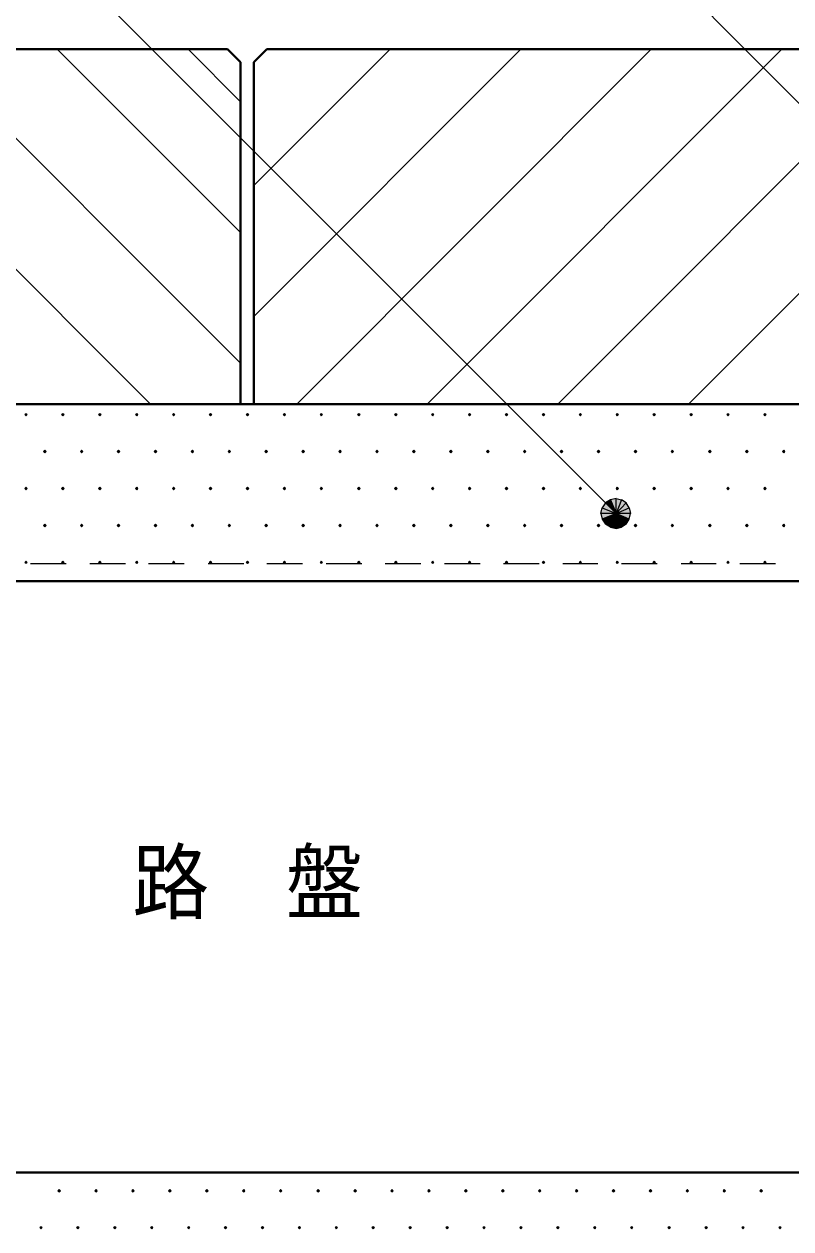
# Model space of a CAD drawing. Header units: millimetres. Extents: x 0 to 420, y 0 to 297.
# Drawn here: x 260.94 to 286.88, y 199.94 to 240.69 of the extents above; entities that cross this region are included whole.
import ezdxf
from ezdxf.enums import TextEntityAlignment as Align

# ---------------------------------------------------------------- set-up
doc = ezdxf.new("R2010")
doc.units = ezdxf.units.MM
doc.styles.add('kst32b', font='NotoSansJP-Variable.ttf')

msp = doc.modelspace()

# ---------------------------------------------------------------- hatches: boundary and pattern name
for points in [[(261.006, 227.521), (260.985, 227.499), (260.964, 227.478), (260.985, 227.457), (261.006, 227.436), (261.027, 227.457), (261.048, 227.478), (261.027, 227.499), (261.006, 227.521)], [(262.255, 227.521), (262.234, 227.499), (262.213, 227.478), (262.234, 227.457), (262.255, 227.436), (262.276, 227.457), (262.297, 227.478), (262.276, 227.499), (262.255, 227.521)], [(263.504, 227.521), (263.483, 227.499), (263.462, 227.478), (263.483, 227.457), (263.504, 227.436), (263.525, 227.457), (263.546, 227.478), (263.525, 227.499), (263.504, 227.521)], [(264.753, 227.521), (264.732, 227.499), (264.71, 227.478), (264.732, 227.457), (264.753, 227.436), (264.774, 227.457), (264.795, 227.478), (264.774, 227.499), (264.753, 227.521)], [(266.002, 227.521), (265.98, 227.499), (265.959, 227.478), (265.98, 227.457), (266.002, 227.436), (266.023, 227.457), (266.044, 227.478), (266.023, 227.499), (266.002, 227.521)], [(267.25, 227.521), (267.229, 227.499), (267.208, 227.478), (267.229, 227.457), (267.25, 227.436), (267.271, 227.457), (267.293, 227.478), (267.271, 227.499), (267.25, 227.521)], [(268.499, 227.521), (268.478, 227.499), (268.457, 227.478), (268.478, 227.457), (268.499, 227.436), (268.52, 227.457), (268.541, 227.478), (268.52, 227.499), (268.499, 227.521)], [(269.748, 227.521), (269.727, 227.499), (269.706, 227.478), (269.727, 227.457), (269.748, 227.436), (269.769, 227.457), (269.79, 227.478), (269.769, 227.499), (269.748, 227.521)], [(270.997, 227.521), (270.976, 227.499), (270.954, 227.478), (270.976, 227.457), (270.997, 227.436), (271.018, 227.457), (271.039, 227.478), (271.018, 227.499), (270.997, 227.521)], [(272.267, 227.521), (272.246, 227.499), (272.225, 227.478), (272.246, 227.457), (272.267, 227.436), (272.288, 227.457), (272.309, 227.478), (272.288, 227.499), (272.267, 227.521)], [(273.516, 227.521), (273.495, 227.499), (273.473, 227.478), (273.495, 227.457), (273.516, 227.436), (273.537, 227.457), (273.558, 227.478), (273.537, 227.499), (273.516, 227.521)], [(274.764, 227.521), (274.743, 227.499), (274.722, 227.478), (274.743, 227.457), (274.764, 227.436), (274.786, 227.457), (274.807, 227.478), (274.786, 227.499), (274.764, 227.521)], [(276.013, 227.521), (275.992, 227.499), (275.971, 227.478), (275.992, 227.457), (276.013, 227.436), (276.035, 227.457), (276.056, 227.478), (276.035, 227.499), (276.013, 227.521)], [(277.262, 227.521), (277.241, 227.499), (277.22, 227.478), (277.241, 227.457), (277.262, 227.436), (277.283, 227.457), (277.304, 227.478), (277.283, 227.499), (277.262, 227.521)], [(278.511, 227.521), (278.49, 227.499), (278.469, 227.478), (278.49, 227.457), (278.511, 227.436), (278.532, 227.457), (278.553, 227.478), (278.532, 227.499), (278.511, 227.521)], [(279.76, 227.521), (279.739, 227.499), (279.718, 227.478), (279.739, 227.457), (279.76, 227.436), (279.781, 227.457), (279.802, 227.478), (279.781, 227.499), (279.76, 227.521)], [(281.009, 227.521), (280.987, 227.499), (280.966, 227.478), (280.987, 227.457), (281.009, 227.436), (281.03, 227.457), (281.051, 227.478), (281.03, 227.499), (281.009, 227.521)], [(282.257, 227.521), (282.236, 227.499), (282.215, 227.478), (282.236, 227.457), (282.257, 227.436), (282.279, 227.457), (282.3, 227.478), (282.279, 227.499), (282.257, 227.521)], [(283.506, 227.521), (283.485, 227.499), (283.464, 227.478), (283.485, 227.457), (283.506, 227.436), (283.528, 227.457), (283.549, 227.478), (283.528, 227.499), (283.506, 227.521)], [(284.755, 227.521), (284.734, 227.499), (284.713, 227.478), (284.734, 227.457), (284.755, 227.436), (284.776, 227.457), (284.798, 227.478), (284.776, 227.499), (284.755, 227.521)], [(286.004, 227.521), (285.983, 227.499), (285.962, 227.478), (285.983, 227.457), (286.004, 227.436), (286.025, 227.457), (286.046, 227.478), (286.025, 227.499), (286.004, 227.521)], [(261.641, 226.272), (261.62, 226.25), (261.599, 226.229), (261.62, 226.208), (261.641, 226.187), (261.662, 226.208), (261.684, 226.229), (261.662, 226.25), (261.641, 226.272)], [(262.89, 226.272), (262.869, 226.25), (262.848, 226.229), (262.869, 226.208), (262.89, 226.187), (262.911, 226.208), (262.932, 226.229), (262.911, 226.25), (262.89, 226.272)], [(264.139, 226.272), (264.118, 226.25), (264.096, 226.229), (264.118, 226.208), (264.139, 226.187), (264.16, 226.208), (264.181, 226.229), (264.16, 226.25), (264.139, 226.272)], [(265.388, 226.272), (265.366, 226.25), (265.345, 226.229), (265.366, 226.208), (265.388, 226.187), (265.409, 226.208), (265.43, 226.229), (265.409, 226.25), (265.388, 226.272)], [(266.637, 226.272), (266.615, 226.25), (266.594, 226.229), (266.615, 226.208), (266.637, 226.187), (266.658, 226.208), (266.679, 226.229), (266.658, 226.25), (266.637, 226.272)], [(267.885, 226.272), (267.864, 226.25), (267.843, 226.229), (267.864, 226.208), (267.885, 226.187), (267.907, 226.208), (267.928, 226.229), (267.907, 226.25), (267.885, 226.272)], [(269.134, 226.272), (269.113, 226.25), (269.092, 226.229), (269.113, 226.208), (269.134, 226.187), (269.155, 226.208), (269.177, 226.229), (269.155, 226.25), (269.134, 226.272)], [(270.383, 226.272), (270.362, 226.25), (270.341, 226.229), (270.362, 226.208), (270.383, 226.187), (270.404, 226.208), (270.425, 226.229), (270.404, 226.25), (270.383, 226.272)], [(271.632, 226.272), (271.611, 226.25), (271.589, 226.229), (271.611, 226.208), (271.632, 226.187), (271.653, 226.208), (271.674, 226.229), (271.653, 226.25), (271.632, 226.272)], [(272.881, 226.272), (272.86, 226.25), (272.838, 226.229), (272.86, 226.208), (272.881, 226.187), (272.902, 226.208), (272.923, 226.229), (272.902, 226.25), (272.881, 226.272)], [(274.129, 226.272), (274.108, 226.25), (274.087, 226.229), (274.108, 226.208), (274.129, 226.187), (274.151, 226.208), (274.172, 226.229), (274.151, 226.25), (274.129, 226.272)], [(275.378, 226.272), (275.357, 226.25), (275.336, 226.229), (275.357, 226.208), (275.378, 226.187), (275.4, 226.208), (275.421, 226.229), (275.4, 226.25), (275.378, 226.272)], [(276.627, 226.272), (276.606, 226.25), (276.585, 226.229), (276.606, 226.208), (276.627, 226.187), (276.648, 226.208), (276.67, 226.229), (276.648, 226.25), (276.627, 226.272)], [(277.876, 226.272), (277.855, 226.25), (277.834, 226.229), (277.855, 226.208), (277.876, 226.187), (277.897, 226.208), (277.918, 226.229), (277.897, 226.25), (277.876, 226.272)], [(279.125, 226.272), (279.104, 226.25), (279.082, 226.229), (279.104, 226.208), (279.125, 226.187), (279.146, 226.208), (279.167, 226.229), (279.146, 226.25), (279.125, 226.272)], [(280.374, 226.272), (280.353, 226.25), (280.331, 226.229), (280.353, 226.208), (280.374, 226.187), (280.395, 226.208), (280.416, 226.229), (280.395, 226.25), (280.374, 226.272)], [(281.623, 226.272), (281.601, 226.25), (281.58, 226.229), (281.601, 226.208), (281.623, 226.187), (281.644, 226.208), (281.665, 226.229), (281.644, 226.25), (281.623, 226.272)], [(282.871, 226.272), (282.85, 226.25), (282.829, 226.229), (282.85, 226.208), (282.871, 226.187), (282.893, 226.208), (282.914, 226.229), (282.893, 226.25), (282.871, 226.272)], [(284.141, 226.272), (284.12, 226.25), (284.099, 226.229), (284.12, 226.208), (284.141, 226.187), (284.162, 226.208), (284.184, 226.229), (284.162, 226.25), (284.141, 226.272)], [(285.39, 226.272), (285.369, 226.25), (285.348, 226.229), (285.369, 226.208), (285.39, 226.187), (285.411, 226.208), (285.432, 226.229), (285.411, 226.25), (285.39, 226.272)], [(286.639, 226.272), (286.618, 226.25), (286.597, 226.229), (286.618, 226.208), (286.639, 226.187), (286.66, 226.208), (286.681, 226.229), (286.66, 226.25), (286.639, 226.272)], [(261.006, 225.023), (260.985, 225.002), (260.964, 224.98), (260.985, 224.959), (261.006, 224.938), (261.027, 224.959), (261.048, 224.98), (261.027, 225.002), (261.006, 225.023)], [(262.255, 225.023), (262.234, 225.002), (262.213, 224.98), (262.234, 224.959), (262.255, 224.938), (262.276, 224.959), (262.297, 224.98), (262.276, 225.002), (262.255, 225.023)], [(263.504, 225.023), (263.483, 225.002), (263.462, 224.98), (263.483, 224.959), (263.504, 224.938), (263.525, 224.959), (263.546, 224.98), (263.525, 225.002), (263.504, 225.023)], [(264.753, 225.023), (264.732, 225.002), (264.71, 224.98), (264.732, 224.959), (264.753, 224.938), (264.774, 224.959), (264.795, 224.98), (264.774, 225.002), (264.753, 225.023)], [(266.002, 225.023), (265.98, 225.002), (265.959, 224.98), (265.98, 224.959), (266.002, 224.938), (266.023, 224.959), (266.044, 224.98), (266.023, 225.002), (266.002, 225.023)], [(267.25, 225.023), (267.229, 225.002), (267.208, 224.98), (267.229, 224.959), (267.25, 224.938), (267.271, 224.959), (267.293, 224.98), (267.271, 225.002), (267.25, 225.023)], [(268.499, 225.023), (268.478, 225.002), (268.457, 224.98), (268.478, 224.959), (268.499, 224.938), (268.52, 224.959), (268.541, 224.98), (268.52, 225.002), (268.499, 225.023)], [(269.748, 225.023), (269.727, 225.002), (269.706, 224.98), (269.727, 224.959), (269.748, 224.938), (269.769, 224.959), (269.79, 224.98), (269.769, 225.002), (269.748, 225.023)], [(270.997, 225.023), (270.976, 225.002), (270.954, 224.98), (270.976, 224.959), (270.997, 224.938), (271.018, 224.959), (271.039, 224.98), (271.018, 225.002), (270.997, 225.023)], [(272.267, 225.023), (272.246, 225.002), (272.225, 224.98), (272.246, 224.959), (272.267, 224.938), (272.288, 224.959), (272.309, 224.98), (272.288, 225.002), (272.267, 225.023)], [(273.516, 225.023), (273.495, 225.002), (273.473, 224.98), (273.495, 224.959), (273.516, 224.938), (273.537, 224.959), (273.558, 224.98), (273.537, 225.002), (273.516, 225.023)], [(274.764, 225.023), (274.743, 225.002), (274.722, 224.98), (274.743, 224.959), (274.764, 224.938), (274.786, 224.959), (274.807, 224.98), (274.786, 225.002), (274.764, 225.023)], [(276.013, 225.023), (275.992, 225.002), (275.971, 224.98), (275.992, 224.959), (276.013, 224.938), (276.035, 224.959), (276.056, 224.98), (276.035, 225.002), (276.013, 225.023)], [(277.262, 225.023), (277.241, 225.002), (277.22, 224.98), (277.241, 224.959), (277.262, 224.938), (277.283, 224.959), (277.304, 224.98), (277.283, 225.002), (277.262, 225.023)], [(278.511, 225.023), (278.49, 225.002), (278.469, 224.98), (278.49, 224.959), (278.511, 224.938), (278.532, 224.959), (278.553, 224.98), (278.532, 225.002), (278.511, 225.023)], [(279.76, 225.023), (279.739, 225.002), (279.718, 224.98), (279.739, 224.959), (279.76, 224.938), (279.781, 224.959), (279.802, 224.98), (279.781, 225.002), (279.76, 225.023)], [(281.009, 225.023), (280.987, 225.002), (280.966, 224.98), (280.987, 224.959), (281.009, 224.938), (281.03, 224.959), (281.051, 224.98), (281.03, 225.002), (281.009, 225.023)], [(282.257, 225.023), (282.236, 225.002), (282.215, 224.98), (282.236, 224.959), (282.257, 224.938), (282.279, 224.959), (282.3, 224.98), (282.279, 225.002), (282.257, 225.023)], [(283.506, 225.023), (283.485, 225.002), (283.464, 224.98), (283.485, 224.959), (283.506, 224.938), (283.528, 224.959), (283.549, 224.98), (283.528, 225.002), (283.506, 225.023)], [(284.755, 225.023), (284.734, 225.002), (284.713, 224.98), (284.734, 224.959), (284.755, 224.938), (284.776, 224.959), (284.798, 224.98), (284.776, 225.002), (284.755, 225.023)], [(286.004, 225.023), (285.983, 225.002), (285.962, 224.98), (285.983, 224.959), (286.004, 224.938), (286.025, 224.959), (286.046, 224.98), (286.025, 225.002), (286.004, 225.023)], [(280.776, 224.599), (280.607, 224.494), (280.966, 224.134), (280.776, 224.599)], [(261.641, 223.774), (261.62, 223.753), (261.599, 223.732), (261.62, 223.711), (261.641, 223.689), (261.662, 223.711), (261.684, 223.732), (261.662, 223.753), (261.641, 223.774)], [(262.89, 223.774), (262.869, 223.753), (262.848, 223.732), (262.869, 223.711), (262.89, 223.689), (262.911, 223.711), (262.932, 223.732), (262.911, 223.753), (262.89, 223.774)], [(264.139, 223.774), (264.118, 223.753), (264.096, 223.732), (264.118, 223.711), (264.139, 223.689), (264.16, 223.711), (264.181, 223.732), (264.16, 223.753), (264.139, 223.774)], [(265.388, 223.774), (265.366, 223.753), (265.345, 223.732), (265.366, 223.711), (265.388, 223.689), (265.409, 223.711), (265.43, 223.732), (265.409, 223.753), (265.388, 223.774)], [(266.637, 223.774), (266.615, 223.753), (266.594, 223.732), (266.615, 223.711), (266.637, 223.689), (266.658, 223.711), (266.679, 223.732), (266.658, 223.753), (266.637, 223.774)], [(267.885, 223.774), (267.864, 223.753), (267.843, 223.732), (267.864, 223.711), (267.885, 223.689), (267.907, 223.711), (267.928, 223.732), (267.907, 223.753), (267.885, 223.774)], [(269.134, 223.774), (269.113, 223.753), (269.092, 223.732), (269.113, 223.711), (269.134, 223.689), (269.155, 223.711), (269.177, 223.732), (269.155, 223.753), (269.134, 223.774)], [(270.383, 223.774), (270.362, 223.753), (270.341, 223.732), (270.362, 223.711), (270.383, 223.689), (270.404, 223.711), (270.425, 223.732), (270.404, 223.753), (270.383, 223.774)], [(271.632, 223.774), (271.611, 223.753), (271.589, 223.732), (271.611, 223.711), (271.632, 223.689), (271.653, 223.711), (271.674, 223.732), (271.653, 223.753), (271.632, 223.774)], [(272.881, 223.774), (272.86, 223.753), (272.838, 223.732), (272.86, 223.711), (272.881, 223.689), (272.902, 223.711), (272.923, 223.732), (272.902, 223.753), (272.881, 223.774)], [(274.129, 223.774), (274.108, 223.753), (274.087, 223.732), (274.108, 223.711), (274.129, 223.689), (274.151, 223.711), (274.172, 223.732), (274.151, 223.753), (274.129, 223.774)], [(275.378, 223.774), (275.357, 223.753), (275.336, 223.732), (275.357, 223.711), (275.378, 223.689), (275.4, 223.711), (275.421, 223.732), (275.4, 223.753), (275.378, 223.774)], [(276.627, 223.774), (276.606, 223.753), (276.585, 223.732), (276.606, 223.711), (276.627, 223.689), (276.648, 223.711), (276.67, 223.732), (276.648, 223.753), (276.627, 223.774)], [(277.876, 223.774), (277.855, 223.753), (277.834, 223.732), (277.855, 223.711), (277.876, 223.689), (277.897, 223.711), (277.918, 223.732), (277.897, 223.753), (277.876, 223.774)], [(279.125, 223.774), (279.104, 223.753), (279.082, 223.732), (279.104, 223.711), (279.125, 223.689), (279.146, 223.711), (279.167, 223.732), (279.146, 223.753), (279.125, 223.774)], [(280.374, 223.774), (280.353, 223.753), (280.331, 223.732), (280.353, 223.711), (280.374, 223.689), (280.395, 223.711), (280.416, 223.732), (280.395, 223.753), (280.374, 223.774)], [(281.623, 223.774), (281.601, 223.753), (281.58, 223.732), (281.601, 223.711), (281.623, 223.689), (281.644, 223.711), (281.665, 223.732), (281.644, 223.753), (281.623, 223.774)], [(282.871, 223.774), (282.85, 223.753), (282.829, 223.732), (282.85, 223.711), (282.871, 223.689), (282.893, 223.711), (282.914, 223.732), (282.893, 223.753), (282.871, 223.774)], [(284.141, 223.774), (284.12, 223.753), (284.099, 223.732), (284.12, 223.711), (284.141, 223.689), (284.162, 223.711), (284.184, 223.732), (284.162, 223.753), (284.141, 223.774)], [(285.39, 223.774), (285.369, 223.753), (285.348, 223.732), (285.369, 223.711), (285.39, 223.689), (285.411, 223.711), (285.432, 223.732), (285.411, 223.753), (285.39, 223.774)], [(286.639, 223.774), (286.618, 223.753), (286.597, 223.732), (286.618, 223.711), (286.639, 223.689), (286.66, 223.711), (286.681, 223.732), (286.66, 223.753), (286.639, 223.774)], [(261.006, 222.525), (260.985, 222.504), (260.964, 222.483), (260.985, 222.462), (261.006, 222.44), (261.027, 222.462), (261.048, 222.483), (261.027, 222.504), (261.006, 222.525)], [(262.255, 222.525), (262.234, 222.504), (262.213, 222.483), (262.234, 222.462), (262.255, 222.44), (262.276, 222.462), (262.297, 222.483), (262.276, 222.504), (262.255, 222.525)], [(263.504, 222.525), (263.483, 222.504), (263.462, 222.483), (263.483, 222.462), (263.504, 222.44), (263.525, 222.462), (263.546, 222.483), (263.525, 222.504), (263.504, 222.525)], [(264.753, 222.525), (264.732, 222.504), (264.71, 222.483), (264.732, 222.462), (264.753, 222.44), (264.774, 222.462), (264.795, 222.483), (264.774, 222.504), (264.753, 222.525)], [(266.002, 222.525), (265.98, 222.504), (265.959, 222.483), (265.98, 222.462), (266.002, 222.44), (266.023, 222.462), (266.044, 222.483), (266.023, 222.504), (266.002, 222.525)], [(267.25, 222.525), (267.229, 222.504), (267.208, 222.483), (267.229, 222.462), (267.25, 222.44), (267.271, 222.462), (267.293, 222.483), (267.271, 222.504), (267.25, 222.525)], [(268.499, 222.525), (268.478, 222.504), (268.457, 222.483), (268.478, 222.462), (268.499, 222.44), (268.52, 222.462), (268.541, 222.483), (268.52, 222.504), (268.499, 222.525)], [(269.748, 222.525), (269.727, 222.504), (269.706, 222.483), (269.727, 222.462), (269.748, 222.44), (269.769, 222.462), (269.79, 222.483), (269.769, 222.504), (269.748, 222.525)], [(270.997, 222.525), (270.976, 222.504), (270.954, 222.483), (270.976, 222.462), (270.997, 222.44), (271.018, 222.462), (271.039, 222.483), (271.018, 222.504), (270.997, 222.525)], [(272.267, 222.525), (272.246, 222.504), (272.225, 222.483), (272.246, 222.462), (272.267, 222.44), (272.288, 222.462), (272.309, 222.483), (272.288, 222.504), (272.267, 222.525)], [(273.516, 222.525), (273.495, 222.504), (273.473, 222.483), (273.495, 222.462), (273.516, 222.44), (273.537, 222.462), (273.558, 222.483), (273.537, 222.504), (273.516, 222.525)], [(274.764, 222.525), (274.743, 222.504), (274.722, 222.483), (274.743, 222.462), (274.764, 222.44), (274.786, 222.462), (274.807, 222.483), (274.786, 222.504), (274.764, 222.525)], [(276.013, 222.525), (275.992, 222.504), (275.971, 222.483), (275.992, 222.462), (276.013, 222.44), (276.035, 222.462), (276.056, 222.483), (276.035, 222.504), (276.013, 222.525)], [(277.262, 222.525), (277.241, 222.504), (277.22, 222.483), (277.241, 222.462), (277.262, 222.44), (277.283, 222.462), (277.304, 222.483), (277.283, 222.504), (277.262, 222.525)], [(278.511, 222.525), (278.49, 222.504), (278.469, 222.483), (278.49, 222.462), (278.511, 222.44), (278.532, 222.462), (278.553, 222.483), (278.532, 222.504), (278.511, 222.525)], [(279.76, 222.525), (279.739, 222.504), (279.718, 222.483), (279.739, 222.462), (279.76, 222.44), (279.781, 222.462), (279.802, 222.483), (279.781, 222.504), (279.76, 222.525)], [(281.009, 222.525), (280.987, 222.504), (280.966, 222.483), (280.987, 222.462), (281.009, 222.44), (281.03, 222.462), (281.051, 222.483), (281.03, 222.504), (281.009, 222.525)], [(282.257, 222.525), (282.236, 222.504), (282.215, 222.483), (282.236, 222.462), (282.257, 222.44), (282.279, 222.462), (282.3, 222.483), (282.279, 222.504), (282.257, 222.525)], [(283.506, 222.525), (283.485, 222.504), (283.464, 222.483), (283.485, 222.462), (283.506, 222.44), (283.528, 222.462), (283.549, 222.483), (283.528, 222.504), (283.506, 222.525)], [(284.755, 222.525), (284.734, 222.504), (284.713, 222.483), (284.734, 222.462), (284.755, 222.44), (284.776, 222.462), (284.798, 222.483), (284.776, 222.504), (284.755, 222.525)], [(286.004, 222.525), (285.983, 222.504), (285.962, 222.483), (285.983, 222.462), (286.004, 222.44), (286.025, 222.462), (286.046, 222.483), (286.025, 222.504), (286.004, 222.525)], [(262.128, 201.274), (262.107, 201.253), (262.086, 201.231), (262.107, 201.21), (262.128, 201.189), (262.149, 201.21), (262.17, 201.231), (262.149, 201.253), (262.128, 201.274)], [(263.377, 201.274), (263.356, 201.253), (263.335, 201.231), (263.356, 201.21), (263.377, 201.189), (263.398, 201.21), (263.419, 201.231), (263.398, 201.253), (263.377, 201.274)], [(264.626, 201.274), (264.604, 201.253), (264.583, 201.231), (264.604, 201.21), (264.626, 201.189), (264.647, 201.21), (264.668, 201.231), (264.647, 201.253), (264.626, 201.274)], [(265.875, 201.274), (265.853, 201.253), (265.832, 201.231), (265.853, 201.21), (265.875, 201.189), (265.896, 201.21), (265.917, 201.231), (265.896, 201.253), (265.875, 201.274)], [(267.123, 201.274), (267.102, 201.253), (267.081, 201.231), (267.102, 201.21), (267.123, 201.189), (267.145, 201.21), (267.166, 201.231), (267.145, 201.253), (267.123, 201.274)], [(268.372, 201.274), (268.351, 201.253), (268.33, 201.231), (268.351, 201.21), (268.372, 201.189), (268.393, 201.21), (268.414, 201.231), (268.393, 201.253), (268.372, 201.274)], [(269.621, 201.274), (269.6, 201.253), (269.579, 201.231), (269.6, 201.21), (269.621, 201.189), (269.642, 201.21), (269.663, 201.231), (269.642, 201.253), (269.621, 201.274)], [(270.891, 201.274), (270.87, 201.253), (270.849, 201.231), (270.87, 201.21), (270.891, 201.189), (270.912, 201.21), (270.933, 201.231), (270.912, 201.253), (270.891, 201.274)], [(272.14, 201.274), (272.119, 201.253), (272.098, 201.231), (272.119, 201.21), (272.14, 201.189), (272.161, 201.21), (272.182, 201.231), (272.161, 201.253), (272.14, 201.274)], [(273.389, 201.274), (273.368, 201.253), (273.346, 201.231), (273.368, 201.21), (273.389, 201.189), (273.41, 201.21), (273.431, 201.231), (273.41, 201.253), (273.389, 201.274)], [(274.637, 201.274), (274.616, 201.253), (274.595, 201.231), (274.616, 201.21), (274.637, 201.189), (274.659, 201.21), (274.68, 201.231), (274.659, 201.253), (274.637, 201.274)], [(275.886, 201.274), (275.865, 201.253), (275.844, 201.231), (275.865, 201.21), (275.886, 201.189), (275.907, 201.21), (275.929, 201.231), (275.907, 201.253), (275.886, 201.274)], [(277.135, 201.274), (277.114, 201.253), (277.093, 201.231), (277.114, 201.21), (277.135, 201.189), (277.156, 201.21), (277.178, 201.231), (277.156, 201.253), (277.135, 201.274)], [(278.384, 201.274), (278.363, 201.253), (278.342, 201.231), (278.363, 201.21), (278.384, 201.189), (278.405, 201.21), (278.426, 201.231), (278.405, 201.253), (278.384, 201.274)], [(279.633, 201.274), (279.612, 201.253), (279.591, 201.231), (279.612, 201.21), (279.633, 201.189), (279.654, 201.21), (279.675, 201.231), (279.654, 201.253), (279.633, 201.274)], [(280.882, 201.274), (280.861, 201.253), (280.839, 201.231), (280.861, 201.21), (280.882, 201.189), (280.903, 201.21), (280.924, 201.231), (280.903, 201.253), (280.882, 201.274)], [(282.13, 201.274), (282.109, 201.253), (282.088, 201.231), (282.109, 201.21), (282.13, 201.189), (282.152, 201.21), (282.173, 201.231), (282.152, 201.253), (282.13, 201.274)], [(283.379, 201.274), (283.358, 201.253), (283.337, 201.231), (283.358, 201.21), (283.379, 201.189), (283.4, 201.21), (283.422, 201.231), (283.4, 201.253), (283.379, 201.274)], [(284.628, 201.274), (284.607, 201.253), (284.586, 201.231), (284.607, 201.21), (284.628, 201.189), (284.649, 201.21), (284.671, 201.231), (284.649, 201.253), (284.628, 201.274)], [(285.877, 201.274), (285.856, 201.253), (285.835, 201.231), (285.856, 201.21), (285.877, 201.189), (285.898, 201.21), (285.919, 201.231), (285.898, 201.253), (285.877, 201.274)], [(261.514, 200.025), (261.493, 200.004), (261.472, 199.983), (261.493, 199.962), (261.514, 199.94), (261.535, 199.962), (261.557, 199.983), (261.535, 200.004), (261.514, 200.025)], [(262.763, 200.025), (262.742, 200.004), (262.721, 199.983), (262.742, 199.962), (262.763, 199.94), (262.784, 199.962), (262.805, 199.983), (262.784, 200.004), (262.763, 200.025)], [(264.012, 200.025), (263.991, 200.004), (263.97, 199.983), (263.991, 199.962), (264.012, 199.94), (264.033, 199.962), (264.054, 199.983), (264.033, 200.004), (264.012, 200.025)], [(265.261, 200.025), (265.239, 200.004), (265.218, 199.983), (265.239, 199.962), (265.261, 199.94), (265.282, 199.962), (265.303, 199.983), (265.282, 200.004), (265.261, 200.025)], [(266.51, 200.025), (266.488, 200.004), (266.467, 199.983), (266.488, 199.962), (266.51, 199.94), (266.531, 199.962), (266.552, 199.983), (266.531, 200.004), (266.51, 200.025)], [(267.758, 200.025), (267.737, 200.004), (267.716, 199.983), (267.737, 199.962), (267.758, 199.94), (267.779, 199.962), (267.801, 199.983), (267.779, 200.004), (267.758, 200.025)], [(269.007, 200.025), (268.986, 200.004), (268.965, 199.983), (268.986, 199.962), (269.007, 199.94), (269.028, 199.962), (269.05, 199.983), (269.028, 200.004), (269.007, 200.025)], [(270.256, 200.025), (270.235, 200.004), (270.214, 199.983), (270.235, 199.962), (270.256, 199.94), (270.277, 199.962), (270.298, 199.983), (270.277, 200.004), (270.256, 200.025)], [(271.505, 200.025), (271.484, 200.004), (271.462, 199.983), (271.484, 199.962), (271.505, 199.94), (271.526, 199.962), (271.547, 199.983), (271.526, 200.004), (271.505, 200.025)], [(272.754, 200.025), (272.732, 200.004), (272.711, 199.983), (272.732, 199.962), (272.754, 199.94), (272.775, 199.962), (272.796, 199.983), (272.775, 200.004), (272.754, 200.025)], [(274.003, 200.025), (273.981, 200.004), (273.96, 199.983), (273.981, 199.962), (274.003, 199.94), (274.024, 199.962), (274.045, 199.983), (274.024, 200.004), (274.003, 200.025)], [(275.251, 200.025), (275.23, 200.004), (275.209, 199.983), (275.23, 199.962), (275.251, 199.94), (275.273, 199.962), (275.294, 199.983), (275.273, 200.004), (275.251, 200.025)], [(276.5, 200.025), (276.479, 200.004), (276.458, 199.983), (276.479, 199.962), (276.5, 199.94), (276.521, 199.962), (276.543, 199.983), (276.521, 200.004), (276.5, 200.025)], [(277.749, 200.025), (277.728, 200.004), (277.707, 199.983), (277.728, 199.962), (277.749, 199.94), (277.77, 199.962), (277.791, 199.983), (277.77, 200.004), (277.749, 200.025)], [(278.998, 200.025), (278.977, 200.004), (278.955, 199.983), (278.977, 199.962), (278.998, 199.94), (279.019, 199.962), (279.04, 199.983), (279.019, 200.004), (278.998, 200.025)], [(280.247, 200.025), (280.225, 200.004), (280.204, 199.983), (280.225, 199.962), (280.247, 199.94), (280.268, 199.962), (280.289, 199.983), (280.268, 200.004), (280.247, 200.025)], [(281.496, 200.025), (281.474, 200.004), (281.453, 199.983), (281.474, 199.962), (281.496, 199.94), (281.517, 199.962), (281.538, 199.983), (281.517, 200.004), (281.496, 200.025)], [(282.766, 200.025), (282.744, 200.004), (282.723, 199.983), (282.744, 199.962), (282.766, 199.94), (282.787, 199.962), (282.808, 199.983), (282.787, 200.004), (282.766, 200.025)], [(284.014, 200.025), (283.993, 200.004), (283.972, 199.983), (283.993, 199.962), (284.014, 199.94), (284.036, 199.962), (284.057, 199.983), (284.036, 200.004), (284.014, 200.025)], [(285.263, 200.025), (285.242, 200.004), (285.221, 199.983), (285.242, 199.962), (285.263, 199.94), (285.284, 199.962), (285.305, 199.983), (285.284, 200.004), (285.263, 200.025)], [(286.512, 200.025), (286.491, 200.004), (286.47, 199.983), (286.491, 199.962), (286.512, 199.94), (286.533, 199.962), (286.554, 199.983), (286.533, 200.004), (286.512, 200.025)]]:
    msp.add_hatch(color=7).paths.add_polyline_path(points)
h = msp.add_hatch(color=7)
h.paths.add_polyline_path([(281.305, 224.494), (281.157, 224.599), (280.966, 224.134), (281.305, 224.494)])
h.paths.add_polyline_path([(281.157, 224.599), (280.966, 224.134), (280.966, 224.642), (281.157, 224.599)])
h.paths.add_polyline_path([(280.966, 224.134), (280.966, 224.642), (280.776, 224.599), (280.966, 224.134)])
h = msp.add_hatch(color=7)
h.paths.add_polyline_path([(280.607, 224.494), (280.501, 224.324), (280.966, 224.134), (280.607, 224.494)])
h.paths.add_polyline_path([(280.501, 224.324), (280.966, 224.134), (280.458, 224.134), (280.501, 224.324)])
h.paths.add_polyline_path([(280.966, 224.134), (280.458, 224.134), (280.501, 223.943), (280.966, 224.134)])
h = msp.add_hatch(color=7)
h.paths.add_polyline_path([(280.501, 223.943), (280.607, 223.774), (280.966, 224.134), (280.501, 223.943)])
h.paths.add_polyline_path([(280.607, 223.774), (280.966, 224.134), (280.776, 223.668), (280.607, 223.774)])
h.paths.add_polyline_path([(280.966, 224.134), (280.776, 223.668), (280.966, 223.626), (280.966, 224.134)])
h = msp.add_hatch(color=7)
h.paths.add_polyline_path([(281.411, 223.943), (281.453, 224.134), (280.966, 224.134), (281.411, 223.943)])
h.paths.add_polyline_path([(281.453, 224.134), (280.966, 224.134), (281.411, 224.324), (281.453, 224.134)])
h.paths.add_polyline_path([(280.966, 224.134), (281.411, 224.324), (281.305, 224.494), (280.966, 224.134)])
h = msp.add_hatch(color=7)
h.paths.add_polyline_path([(280.966, 223.626), (281.157, 223.668), (280.966, 224.134), (280.966, 223.626)])
h.paths.add_polyline_path([(281.157, 223.668), (280.966, 224.134), (281.305, 223.774), (281.157, 223.668)])
h.paths.add_polyline_path([(280.966, 224.134), (281.305, 223.774), (281.411, 223.943), (280.966, 224.134)])

# ---------------------------------------------------------------- linework, layer by layer
at = {"lineweight": 13}
for points in [[(288.248, 236.918), (272.288, 252.899)], [(280.966, 224.134), (255.926, 249.174)], [(265.218, 227.838), (253.217, 239.839)], [(268.266, 229.214), (257.641, 239.839)], [(268.266, 233.638), (262.064, 239.839)], [(268.266, 238.062), (266.488, 239.839)], [(268.711, 235.225), (273.325, 239.839)], [(268.711, 230.801), (277.749, 239.839)], [(270.171, 227.838), (282.152, 239.839)], [(274.574, 227.838), (286.575, 239.839)], [(278.998, 227.838), (290.661, 239.501)], [(283.422, 227.838), (290.766, 235.183)], [(261.154, 222.44), (262.361, 222.44)], [(263.165, 222.44), (264.372, 222.44)], [(265.155, 222.44), (266.361, 222.44)], [(267.166, 222.44), (268.372, 222.44)], [(269.155, 222.44), (270.362, 222.44)], [(271.166, 222.44), (272.373, 222.44)], [(273.156, 222.44), (274.362, 222.44)], [(275.167, 222.44), (276.373, 222.44)], [(277.156, 222.44), (278.363, 222.44)], [(279.167, 222.44), (280.353, 222.44)], [(281.157, 222.44), (282.363, 222.44)], [(283.168, 222.44), (284.353, 222.44)], [(285.157, 222.44), (286.364, 222.44)]]:
    msp.add_lwpolyline(points, dxfattribs=at)
at = {"lineweight": 30}
for points in [[(246.719, 239.839), (267.822, 239.839)], [(267.822, 239.839), (268.266, 239.395)], [(268.711, 239.395), (269.155, 239.839)], [(269.155, 239.839), (290.322, 239.839)], [(268.266, 239.395), (268.266, 227.838)], [(268.711, 239.395), (268.711, 227.838)], [(304.271, 227.838), (268.266, 227.838), (233.257, 227.838)], [(233.257, 221.848), (304.271, 221.848)], [(233.257, 201.845), (304.271, 201.845)]]:
    msp.add_lwpolyline(points, dxfattribs=at)
at = {"lineweight": 0}
for points in [[(261.006, 227.521), (260.985, 227.499), (260.964, 227.478), (260.985, 227.457), (261.006, 227.436), (261.027, 227.457), (261.048, 227.478), (261.027, 227.499)], [(262.255, 227.521), (262.234, 227.499), (262.213, 227.478), (262.234, 227.457), (262.255, 227.436), (262.276, 227.457), (262.297, 227.478), (262.276, 227.499)], [(263.504, 227.521), (263.483, 227.499), (263.462, 227.478), (263.483, 227.457), (263.504, 227.436), (263.525, 227.457), (263.546, 227.478), (263.525, 227.499)], [(264.753, 227.521), (264.732, 227.499), (264.71, 227.478), (264.732, 227.457), (264.753, 227.436), (264.774, 227.457), (264.795, 227.478), (264.774, 227.499)], [(266.002, 227.521), (265.98, 227.499), (265.959, 227.478), (265.98, 227.457), (266.002, 227.436), (266.023, 227.457), (266.044, 227.478), (266.023, 227.499)], [(267.25, 227.521), (267.229, 227.499), (267.208, 227.478), (267.229, 227.457), (267.25, 227.436), (267.271, 227.457), (267.293, 227.478), (267.271, 227.499)], [(268.499, 227.521), (268.478, 227.499), (268.457, 227.478), (268.478, 227.457), (268.499, 227.436), (268.52, 227.457), (268.541, 227.478), (268.52, 227.499)], [(269.748, 227.521), (269.727, 227.499), (269.706, 227.478), (269.727, 227.457), (269.748, 227.436), (269.769, 227.457), (269.79, 227.478), (269.769, 227.499)], [(270.997, 227.521), (270.976, 227.499), (270.954, 227.478), (270.976, 227.457), (270.997, 227.436), (271.018, 227.457), (271.039, 227.478), (271.018, 227.499)], [(272.267, 227.521), (272.246, 227.499), (272.225, 227.478), (272.246, 227.457), (272.267, 227.436), (272.288, 227.457), (272.309, 227.478), (272.288, 227.499)], [(273.516, 227.521), (273.495, 227.499), (273.473, 227.478), (273.495, 227.457), (273.516, 227.436), (273.537, 227.457), (273.558, 227.478), (273.537, 227.499)], [(274.764, 227.521), (274.743, 227.499), (274.722, 227.478), (274.743, 227.457), (274.764, 227.436), (274.786, 227.457), (274.807, 227.478), (274.786, 227.499)], [(276.013, 227.521), (275.992, 227.499), (275.971, 227.478), (275.992, 227.457), (276.013, 227.436), (276.035, 227.457), (276.056, 227.478), (276.035, 227.499)], [(277.262, 227.521), (277.241, 227.499), (277.22, 227.478), (277.241, 227.457), (277.262, 227.436), (277.283, 227.457), (277.304, 227.478), (277.283, 227.499)], [(278.511, 227.521), (278.49, 227.499), (278.469, 227.478), (278.49, 227.457), (278.511, 227.436), (278.532, 227.457), (278.553, 227.478), (278.532, 227.499)], [(279.76, 227.521), (279.739, 227.499), (279.718, 227.478), (279.739, 227.457), (279.76, 227.436), (279.781, 227.457), (279.802, 227.478), (279.781, 227.499)], [(281.009, 227.521), (280.987, 227.499), (280.966, 227.478), (280.987, 227.457), (281.009, 227.436), (281.03, 227.457), (281.051, 227.478), (281.03, 227.499)], [(282.257, 227.521), (282.236, 227.499), (282.215, 227.478), (282.236, 227.457), (282.257, 227.436), (282.279, 227.457), (282.3, 227.478), (282.279, 227.499)], [(283.506, 227.521), (283.485, 227.499), (283.464, 227.478), (283.485, 227.457), (283.506, 227.436), (283.528, 227.457), (283.549, 227.478), (283.528, 227.499)], [(284.755, 227.521), (284.734, 227.499), (284.713, 227.478), (284.734, 227.457), (284.755, 227.436), (284.776, 227.457), (284.798, 227.478), (284.776, 227.499)], [(286.004, 227.521), (285.983, 227.499), (285.962, 227.478), (285.983, 227.457), (286.004, 227.436), (286.025, 227.457), (286.046, 227.478), (286.025, 227.499)], [(261.641, 226.272), (261.62, 226.25), (261.599, 226.229), (261.62, 226.208), (261.641, 226.187), (261.662, 226.208), (261.684, 226.229), (261.662, 226.25)], [(262.89, 226.272), (262.869, 226.25), (262.848, 226.229), (262.869, 226.208), (262.89, 226.187), (262.911, 226.208), (262.932, 226.229), (262.911, 226.25)], [(264.139, 226.272), (264.118, 226.25), (264.096, 226.229), (264.118, 226.208), (264.139, 226.187), (264.16, 226.208), (264.181, 226.229), (264.16, 226.25)], [(265.388, 226.272), (265.366, 226.25), (265.345, 226.229), (265.366, 226.208), (265.388, 226.187), (265.409, 226.208), (265.43, 226.229), (265.409, 226.25)], [(266.637, 226.272), (266.615, 226.25), (266.594, 226.229), (266.615, 226.208), (266.637, 226.187), (266.658, 226.208), (266.679, 226.229), (266.658, 226.25)], [(267.885, 226.272), (267.864, 226.25), (267.843, 226.229), (267.864, 226.208), (267.885, 226.187), (267.907, 226.208), (267.928, 226.229), (267.907, 226.25)], [(269.134, 226.272), (269.113, 226.25), (269.092, 226.229), (269.113, 226.208), (269.134, 226.187), (269.155, 226.208), (269.177, 226.229), (269.155, 226.25)], [(270.383, 226.272), (270.362, 226.25), (270.341, 226.229), (270.362, 226.208), (270.383, 226.187), (270.404, 226.208), (270.425, 226.229), (270.404, 226.25)], [(271.632, 226.272), (271.611, 226.25), (271.589, 226.229), (271.611, 226.208), (271.632, 226.187), (271.653, 226.208), (271.674, 226.229), (271.653, 226.25)], [(272.881, 226.272), (272.86, 226.25), (272.838, 226.229), (272.86, 226.208), (272.881, 226.187), (272.902, 226.208), (272.923, 226.229), (272.902, 226.25)], [(274.129, 226.272), (274.108, 226.25), (274.087, 226.229), (274.108, 226.208), (274.129, 226.187), (274.151, 226.208), (274.172, 226.229), (274.151, 226.25)], [(275.378, 226.272), (275.357, 226.25), (275.336, 226.229), (275.357, 226.208), (275.378, 226.187), (275.4, 226.208), (275.421, 226.229), (275.4, 226.25)], [(276.627, 226.272), (276.606, 226.25), (276.585, 226.229), (276.606, 226.208), (276.627, 226.187), (276.648, 226.208), (276.67, 226.229), (276.648, 226.25)], [(277.876, 226.272), (277.855, 226.25), (277.834, 226.229), (277.855, 226.208), (277.876, 226.187), (277.897, 226.208), (277.918, 226.229), (277.897, 226.25)], [(279.125, 226.272), (279.104, 226.25), (279.082, 226.229), (279.104, 226.208), (279.125, 226.187), (279.146, 226.208), (279.167, 226.229), (279.146, 226.25)], [(280.374, 226.272), (280.353, 226.25), (280.331, 226.229), (280.353, 226.208), (280.374, 226.187), (280.395, 226.208), (280.416, 226.229), (280.395, 226.25)], [(281.623, 226.272), (281.601, 226.25), (281.58, 226.229), (281.601, 226.208), (281.623, 226.187), (281.644, 226.208), (281.665, 226.229), (281.644, 226.25)], [(282.871, 226.272), (282.85, 226.25), (282.829, 226.229), (282.85, 226.208), (282.871, 226.187), (282.893, 226.208), (282.914, 226.229), (282.893, 226.25)], [(284.141, 226.272), (284.12, 226.25), (284.099, 226.229), (284.12, 226.208), (284.141, 226.187), (284.162, 226.208), (284.184, 226.229), (284.162, 226.25)], [(285.39, 226.272), (285.369, 226.25), (285.348, 226.229), (285.369, 226.208), (285.39, 226.187), (285.411, 226.208), (285.432, 226.229), (285.411, 226.25)], [(286.639, 226.272), (286.618, 226.25), (286.597, 226.229), (286.618, 226.208), (286.639, 226.187), (286.66, 226.208), (286.681, 226.229), (286.66, 226.25)], [(261.006, 225.023), (260.985, 225.002), (260.964, 224.98), (260.985, 224.959), (261.006, 224.938), (261.027, 224.959), (261.048, 224.98), (261.027, 225.002)], [(262.255, 225.023), (262.234, 225.002), (262.213, 224.98), (262.234, 224.959), (262.255, 224.938), (262.276, 224.959), (262.297, 224.98), (262.276, 225.002)], [(263.504, 225.023), (263.483, 225.002), (263.462, 224.98), (263.483, 224.959), (263.504, 224.938), (263.525, 224.959), (263.546, 224.98), (263.525, 225.002)], [(264.753, 225.023), (264.732, 225.002), (264.71, 224.98), (264.732, 224.959), (264.753, 224.938), (264.774, 224.959), (264.795, 224.98), (264.774, 225.002)], [(266.002, 225.023), (265.98, 225.002), (265.959, 224.98), (265.98, 224.959), (266.002, 224.938), (266.023, 224.959), (266.044, 224.98), (266.023, 225.002)], [(267.25, 225.023), (267.229, 225.002), (267.208, 224.98), (267.229, 224.959), (267.25, 224.938), (267.271, 224.959), (267.293, 224.98), (267.271, 225.002)], [(268.499, 225.023), (268.478, 225.002), (268.457, 224.98), (268.478, 224.959), (268.499, 224.938), (268.52, 224.959), (268.541, 224.98), (268.52, 225.002)], [(269.748, 225.023), (269.727, 225.002), (269.706, 224.98), (269.727, 224.959), (269.748, 224.938), (269.769, 224.959), (269.79, 224.98), (269.769, 225.002)], [(270.997, 225.023), (270.976, 225.002), (270.954, 224.98), (270.976, 224.959), (270.997, 224.938), (271.018, 224.959), (271.039, 224.98), (271.018, 225.002)], [(272.267, 225.023), (272.246, 225.002), (272.225, 224.98), (272.246, 224.959), (272.267, 224.938), (272.288, 224.959), (272.309, 224.98), (272.288, 225.002)], [(273.516, 225.023), (273.495, 225.002), (273.473, 224.98), (273.495, 224.959), (273.516, 224.938), (273.537, 224.959), (273.558, 224.98), (273.537, 225.002)], [(274.764, 225.023), (274.743, 225.002), (274.722, 224.98), (274.743, 224.959), (274.764, 224.938), (274.786, 224.959), (274.807, 224.98), (274.786, 225.002)], [(276.013, 225.023), (275.992, 225.002), (275.971, 224.98), (275.992, 224.959), (276.013, 224.938), (276.035, 224.959), (276.056, 224.98), (276.035, 225.002)], [(277.262, 225.023), (277.241, 225.002), (277.22, 224.98), (277.241, 224.959), (277.262, 224.938), (277.283, 224.959), (277.304, 224.98), (277.283, 225.002)], [(278.511, 225.023), (278.49, 225.002), (278.469, 224.98), (278.49, 224.959), (278.511, 224.938), (278.532, 224.959), (278.553, 224.98), (278.532, 225.002)], [(279.76, 225.023), (279.739, 225.002), (279.718, 224.98), (279.739, 224.959), (279.76, 224.938), (279.781, 224.959), (279.802, 224.98), (279.781, 225.002)], [(281.009, 225.023), (280.987, 225.002), (280.966, 224.98), (280.987, 224.959), (281.009, 224.938), (281.03, 224.959), (281.051, 224.98), (281.03, 225.002)], [(282.257, 225.023), (282.236, 225.002), (282.215, 224.98), (282.236, 224.959), (282.257, 224.938), (282.279, 224.959), (282.3, 224.98), (282.279, 225.002)], [(283.506, 225.023), (283.485, 225.002), (283.464, 224.98), (283.485, 224.959), (283.506, 224.938), (283.528, 224.959), (283.549, 224.98), (283.528, 225.002)], [(284.755, 225.023), (284.734, 225.002), (284.713, 224.98), (284.734, 224.959), (284.755, 224.938), (284.776, 224.959), (284.798, 224.98), (284.776, 225.002)], [(286.004, 225.023), (285.983, 225.002), (285.962, 224.98), (285.983, 224.959), (286.004, 224.938), (286.025, 224.959), (286.046, 224.98), (286.025, 225.002)], [(280.776, 224.599), (280.607, 224.494), (280.966, 224.134)], [(280.966, 224.134), (280.966, 224.642), (280.776, 224.599)], [(281.157, 224.599), (280.966, 224.134), (280.966, 224.642)], [(281.305, 224.494), (281.157, 224.599), (280.966, 224.134)], [(280.501, 224.324), (280.966, 224.134), (280.458, 224.134)], [(280.966, 224.134), (280.458, 224.134), (280.501, 223.943)], [(280.607, 224.494), (280.501, 224.324), (280.966, 224.134)], [(280.501, 223.943), (280.607, 223.774), (280.966, 224.134)], [(280.607, 223.774), (280.966, 224.134), (280.776, 223.668)], [(280.966, 224.134), (280.776, 223.668), (280.966, 223.626)], [(280.966, 224.134), (281.411, 224.324), (281.305, 224.494)], [(281.453, 224.134), (280.966, 224.134), (281.411, 224.324)], [(280.966, 223.626), (281.157, 223.668), (280.966, 224.134)], [(281.157, 223.668), (280.966, 224.134), (281.305, 223.774)], [(280.966, 224.134), (281.305, 223.774), (281.411, 223.943)], [(281.411, 223.943), (281.453, 224.134), (280.966, 224.134)], [(261.641, 223.774), (261.62, 223.753), (261.599, 223.732), (261.62, 223.711), (261.641, 223.689), (261.662, 223.711), (261.684, 223.732), (261.662, 223.753)], [(262.89, 223.774), (262.869, 223.753), (262.848, 223.732), (262.869, 223.711), (262.89, 223.689), (262.911, 223.711), (262.932, 223.732), (262.911, 223.753)], [(264.139, 223.774), (264.118, 223.753), (264.096, 223.732), (264.118, 223.711), (264.139, 223.689), (264.16, 223.711), (264.181, 223.732), (264.16, 223.753)], [(265.388, 223.774), (265.366, 223.753), (265.345, 223.732), (265.366, 223.711), (265.388, 223.689), (265.409, 223.711), (265.43, 223.732), (265.409, 223.753)], [(266.637, 223.774), (266.615, 223.753), (266.594, 223.732), (266.615, 223.711), (266.637, 223.689), (266.658, 223.711), (266.679, 223.732), (266.658, 223.753)], [(267.885, 223.774), (267.864, 223.753), (267.843, 223.732), (267.864, 223.711), (267.885, 223.689), (267.907, 223.711), (267.928, 223.732), (267.907, 223.753)], [(269.134, 223.774), (269.113, 223.753), (269.092, 223.732), (269.113, 223.711), (269.134, 223.689), (269.155, 223.711), (269.177, 223.732), (269.155, 223.753)], [(270.383, 223.774), (270.362, 223.753), (270.341, 223.732), (270.362, 223.711), (270.383, 223.689), (270.404, 223.711), (270.425, 223.732), (270.404, 223.753)], [(271.632, 223.774), (271.611, 223.753), (271.589, 223.732), (271.611, 223.711), (271.632, 223.689), (271.653, 223.711), (271.674, 223.732), (271.653, 223.753)], [(272.881, 223.774), (272.86, 223.753), (272.838, 223.732), (272.86, 223.711), (272.881, 223.689), (272.902, 223.711), (272.923, 223.732), (272.902, 223.753)], [(274.129, 223.774), (274.108, 223.753), (274.087, 223.732), (274.108, 223.711), (274.129, 223.689), (274.151, 223.711), (274.172, 223.732), (274.151, 223.753)], [(275.378, 223.774), (275.357, 223.753), (275.336, 223.732), (275.357, 223.711), (275.378, 223.689), (275.4, 223.711), (275.421, 223.732), (275.4, 223.753)], [(276.627, 223.774), (276.606, 223.753), (276.585, 223.732), (276.606, 223.711), (276.627, 223.689), (276.648, 223.711), (276.67, 223.732), (276.648, 223.753)], [(277.876, 223.774), (277.855, 223.753), (277.834, 223.732), (277.855, 223.711), (277.876, 223.689), (277.897, 223.711), (277.918, 223.732), (277.897, 223.753)], [(279.125, 223.774), (279.104, 223.753), (279.082, 223.732), (279.104, 223.711), (279.125, 223.689), (279.146, 223.711), (279.167, 223.732), (279.146, 223.753)], [(280.374, 223.774), (280.353, 223.753), (280.331, 223.732), (280.353, 223.711), (280.374, 223.689), (280.395, 223.711), (280.416, 223.732), (280.395, 223.753)], [(281.623, 223.774), (281.601, 223.753), (281.58, 223.732), (281.601, 223.711), (281.623, 223.689), (281.644, 223.711), (281.665, 223.732), (281.644, 223.753)], [(282.871, 223.774), (282.85, 223.753), (282.829, 223.732), (282.85, 223.711), (282.871, 223.689), (282.893, 223.711), (282.914, 223.732), (282.893, 223.753)], [(284.141, 223.774), (284.12, 223.753), (284.099, 223.732), (284.12, 223.711), (284.141, 223.689), (284.162, 223.711), (284.184, 223.732), (284.162, 223.753)], [(285.39, 223.774), (285.369, 223.753), (285.348, 223.732), (285.369, 223.711), (285.39, 223.689), (285.411, 223.711), (285.432, 223.732), (285.411, 223.753)], [(286.639, 223.774), (286.618, 223.753), (286.597, 223.732), (286.618, 223.711), (286.639, 223.689), (286.66, 223.711), (286.681, 223.732), (286.66, 223.753)], [(261.006, 222.525), (260.985, 222.504), (260.964, 222.483), (260.985, 222.462), (261.006, 222.44), (261.027, 222.462), (261.048, 222.483), (261.027, 222.504)], [(262.255, 222.525), (262.234, 222.504), (262.213, 222.483), (262.234, 222.462), (262.255, 222.44), (262.276, 222.462), (262.297, 222.483), (262.276, 222.504)], [(263.504, 222.525), (263.483, 222.504), (263.462, 222.483), (263.483, 222.462), (263.504, 222.44), (263.525, 222.462), (263.546, 222.483), (263.525, 222.504)], [(264.753, 222.525), (264.732, 222.504), (264.71, 222.483), (264.732, 222.462), (264.753, 222.44), (264.774, 222.462), (264.795, 222.483), (264.774, 222.504)], [(266.002, 222.525), (265.98, 222.504), (265.959, 222.483), (265.98, 222.462), (266.002, 222.44), (266.023, 222.462), (266.044, 222.483), (266.023, 222.504)], [(267.25, 222.525), (267.229, 222.504), (267.208, 222.483), (267.229, 222.462), (267.25, 222.44), (267.271, 222.462), (267.293, 222.483), (267.271, 222.504)], [(268.499, 222.525), (268.478, 222.504), (268.457, 222.483), (268.478, 222.462), (268.499, 222.44), (268.52, 222.462), (268.541, 222.483), (268.52, 222.504)], [(269.748, 222.525), (269.727, 222.504), (269.706, 222.483), (269.727, 222.462), (269.748, 222.44), (269.769, 222.462), (269.79, 222.483), (269.769, 222.504)], [(270.997, 222.525), (270.976, 222.504), (270.954, 222.483), (270.976, 222.462), (270.997, 222.44), (271.018, 222.462), (271.039, 222.483), (271.018, 222.504)], [(272.267, 222.525), (272.246, 222.504), (272.225, 222.483), (272.246, 222.462), (272.267, 222.44), (272.288, 222.462), (272.309, 222.483), (272.288, 222.504)], [(273.516, 222.525), (273.495, 222.504), (273.473, 222.483), (273.495, 222.462), (273.516, 222.44), (273.537, 222.462), (273.558, 222.483), (273.537, 222.504)], [(274.764, 222.525), (274.743, 222.504), (274.722, 222.483), (274.743, 222.462), (274.764, 222.44), (274.786, 222.462), (274.807, 222.483), (274.786, 222.504)], [(276.013, 222.525), (275.992, 222.504), (275.971, 222.483), (275.992, 222.462), (276.013, 222.44), (276.035, 222.462), (276.056, 222.483), (276.035, 222.504)], [(277.262, 222.525), (277.241, 222.504), (277.22, 222.483), (277.241, 222.462), (277.262, 222.44), (277.283, 222.462), (277.304, 222.483), (277.283, 222.504)], [(278.511, 222.525), (278.49, 222.504), (278.469, 222.483), (278.49, 222.462), (278.511, 222.44), (278.532, 222.462), (278.553, 222.483), (278.532, 222.504)], [(279.76, 222.525), (279.739, 222.504), (279.718, 222.483), (279.739, 222.462), (279.76, 222.44), (279.781, 222.462), (279.802, 222.483), (279.781, 222.504)], [(281.009, 222.525), (280.987, 222.504), (280.966, 222.483), (280.987, 222.462), (281.009, 222.44), (281.03, 222.462), (281.051, 222.483), (281.03, 222.504)], [(282.257, 222.525), (282.236, 222.504), (282.215, 222.483), (282.236, 222.462), (282.257, 222.44), (282.279, 222.462), (282.3, 222.483), (282.279, 222.504)], [(283.506, 222.525), (283.485, 222.504), (283.464, 222.483), (283.485, 222.462), (283.506, 222.44), (283.528, 222.462), (283.549, 222.483), (283.528, 222.504)], [(284.755, 222.525), (284.734, 222.504), (284.713, 222.483), (284.734, 222.462), (284.755, 222.44), (284.776, 222.462), (284.798, 222.483), (284.776, 222.504)], [(286.004, 222.525), (285.983, 222.504), (285.962, 222.483), (285.983, 222.462), (286.004, 222.44), (286.025, 222.462), (286.046, 222.483), (286.025, 222.504)], [(262.128, 201.274), (262.107, 201.253), (262.086, 201.231), (262.107, 201.21), (262.128, 201.189), (262.149, 201.21), (262.17, 201.231), (262.149, 201.253)], [(263.377, 201.274), (263.356, 201.253), (263.335, 201.231), (263.356, 201.21), (263.377, 201.189), (263.398, 201.21), (263.419, 201.231), (263.398, 201.253)], [(264.626, 201.274), (264.604, 201.253), (264.583, 201.231), (264.604, 201.21), (264.626, 201.189), (264.647, 201.21), (264.668, 201.231), (264.647, 201.253)], [(265.875, 201.274), (265.853, 201.253), (265.832, 201.231), (265.853, 201.21), (265.875, 201.189), (265.896, 201.21), (265.917, 201.231), (265.896, 201.253)], [(267.123, 201.274), (267.102, 201.253), (267.081, 201.231), (267.102, 201.21), (267.123, 201.189), (267.145, 201.21), (267.166, 201.231), (267.145, 201.253)], [(268.372, 201.274), (268.351, 201.253), (268.33, 201.231), (268.351, 201.21), (268.372, 201.189), (268.393, 201.21), (268.414, 201.231), (268.393, 201.253)], [(269.621, 201.274), (269.6, 201.253), (269.579, 201.231), (269.6, 201.21), (269.621, 201.189), (269.642, 201.21), (269.663, 201.231), (269.642, 201.253)], [(270.891, 201.274), (270.87, 201.253), (270.849, 201.231), (270.87, 201.21), (270.891, 201.189), (270.912, 201.21), (270.933, 201.231), (270.912, 201.253)], [(272.14, 201.274), (272.119, 201.253), (272.098, 201.231), (272.119, 201.21), (272.14, 201.189), (272.161, 201.21), (272.182, 201.231), (272.161, 201.253)], [(273.389, 201.274), (273.368, 201.253), (273.346, 201.231), (273.368, 201.21), (273.389, 201.189), (273.41, 201.21), (273.431, 201.231), (273.41, 201.253)], [(274.637, 201.274), (274.616, 201.253), (274.595, 201.231), (274.616, 201.21), (274.637, 201.189), (274.659, 201.21), (274.68, 201.231), (274.659, 201.253)], [(275.886, 201.274), (275.865, 201.253), (275.844, 201.231), (275.865, 201.21), (275.886, 201.189), (275.907, 201.21), (275.929, 201.231), (275.907, 201.253)], [(277.135, 201.274), (277.114, 201.253), (277.093, 201.231), (277.114, 201.21), (277.135, 201.189), (277.156, 201.21), (277.178, 201.231), (277.156, 201.253)], [(278.384, 201.274), (278.363, 201.253), (278.342, 201.231), (278.363, 201.21), (278.384, 201.189), (278.405, 201.21), (278.426, 201.231), (278.405, 201.253)], [(279.633, 201.274), (279.612, 201.253), (279.591, 201.231), (279.612, 201.21), (279.633, 201.189), (279.654, 201.21), (279.675, 201.231), (279.654, 201.253)], [(280.882, 201.274), (280.861, 201.253), (280.839, 201.231), (280.861, 201.21), (280.882, 201.189), (280.903, 201.21), (280.924, 201.231), (280.903, 201.253)], [(282.13, 201.274), (282.109, 201.253), (282.088, 201.231), (282.109, 201.21), (282.13, 201.189), (282.152, 201.21), (282.173, 201.231), (282.152, 201.253)], [(283.379, 201.274), (283.358, 201.253), (283.337, 201.231), (283.358, 201.21), (283.379, 201.189), (283.4, 201.21), (283.422, 201.231), (283.4, 201.253)], [(284.628, 201.274), (284.607, 201.253), (284.586, 201.231), (284.607, 201.21), (284.628, 201.189), (284.649, 201.21), (284.671, 201.231), (284.649, 201.253)], [(285.877, 201.274), (285.856, 201.253), (285.835, 201.231), (285.856, 201.21), (285.877, 201.189), (285.898, 201.21), (285.919, 201.231), (285.898, 201.253)], [(261.514, 200.025), (261.493, 200.004), (261.472, 199.983), (261.493, 199.962), (261.514, 199.94), (261.535, 199.962), (261.557, 199.983), (261.535, 200.004)], [(262.763, 200.025), (262.742, 200.004), (262.721, 199.983), (262.742, 199.962), (262.763, 199.94), (262.784, 199.962), (262.805, 199.983), (262.784, 200.004)], [(264.012, 200.025), (263.991, 200.004), (263.97, 199.983), (263.991, 199.962), (264.012, 199.94), (264.033, 199.962), (264.054, 199.983), (264.033, 200.004)], [(265.261, 200.025), (265.239, 200.004), (265.218, 199.983), (265.239, 199.962), (265.261, 199.94), (265.282, 199.962), (265.303, 199.983), (265.282, 200.004)], [(266.51, 200.025), (266.488, 200.004), (266.467, 199.983), (266.488, 199.962), (266.51, 199.94), (266.531, 199.962), (266.552, 199.983), (266.531, 200.004)], [(267.758, 200.025), (267.737, 200.004), (267.716, 199.983), (267.737, 199.962), (267.758, 199.94), (267.779, 199.962), (267.801, 199.983), (267.779, 200.004)], [(269.007, 200.025), (268.986, 200.004), (268.965, 199.983), (268.986, 199.962), (269.007, 199.94), (269.028, 199.962), (269.05, 199.983), (269.028, 200.004)], [(270.256, 200.025), (270.235, 200.004), (270.214, 199.983), (270.235, 199.962), (270.256, 199.94), (270.277, 199.962), (270.298, 199.983), (270.277, 200.004)], [(271.505, 200.025), (271.484, 200.004), (271.462, 199.983), (271.484, 199.962), (271.505, 199.94), (271.526, 199.962), (271.547, 199.983), (271.526, 200.004)], [(272.754, 200.025), (272.732, 200.004), (272.711, 199.983), (272.732, 199.962), (272.754, 199.94), (272.775, 199.962), (272.796, 199.983), (272.775, 200.004)], [(274.003, 200.025), (273.981, 200.004), (273.96, 199.983), (273.981, 199.962), (274.003, 199.94), (274.024, 199.962), (274.045, 199.983), (274.024, 200.004)], [(275.251, 200.025), (275.23, 200.004), (275.209, 199.983), (275.23, 199.962), (275.251, 199.94), (275.273, 199.962), (275.294, 199.983), (275.273, 200.004)], [(276.5, 200.025), (276.479, 200.004), (276.458, 199.983), (276.479, 199.962), (276.5, 199.94), (276.521, 199.962), (276.543, 199.983), (276.521, 200.004)], [(277.749, 200.025), (277.728, 200.004), (277.707, 199.983), (277.728, 199.962), (277.749, 199.94), (277.77, 199.962), (277.791, 199.983), (277.77, 200.004)], [(278.998, 200.025), (278.977, 200.004), (278.955, 199.983), (278.977, 199.962), (278.998, 199.94), (279.019, 199.962), (279.04, 199.983), (279.019, 200.004)], [(280.247, 200.025), (280.225, 200.004), (280.204, 199.983), (280.225, 199.962), (280.247, 199.94), (280.268, 199.962), (280.289, 199.983), (280.268, 200.004)], [(281.496, 200.025), (281.474, 200.004), (281.453, 199.983), (281.474, 199.962), (281.496, 199.94), (281.517, 199.962), (281.538, 199.983), (281.517, 200.004)], [(282.766, 200.025), (282.744, 200.004), (282.723, 199.983), (282.744, 199.962), (282.766, 199.94), (282.787, 199.962), (282.808, 199.983), (282.787, 200.004)], [(284.014, 200.025), (283.993, 200.004), (283.972, 199.983), (283.993, 199.962), (284.014, 199.94), (284.036, 199.962), (284.057, 199.983), (284.036, 200.004)], [(285.263, 200.025), (285.242, 200.004), (285.221, 199.983), (285.242, 199.962), (285.263, 199.94), (285.284, 199.962), (285.305, 199.983), (285.284, 200.004)], [(286.512, 200.025), (286.491, 200.004), (286.47, 199.983), (286.491, 199.962), (286.512, 199.94), (286.533, 199.962), (286.554, 199.983), (286.533, 200.004)]]:
    msp.add_lwpolyline(points, close=True, dxfattribs=at)

# ---------------------------------------------------------------- texts
at = {"style": 'kst32b'}
msp.add_text('路\u3000盤', height=2.0791, dxfattribs=at).set_placement((264.604, 210.629), (272.401, 210.629), align=Align.FIT)

doc.saveas('drawing.dxf')
